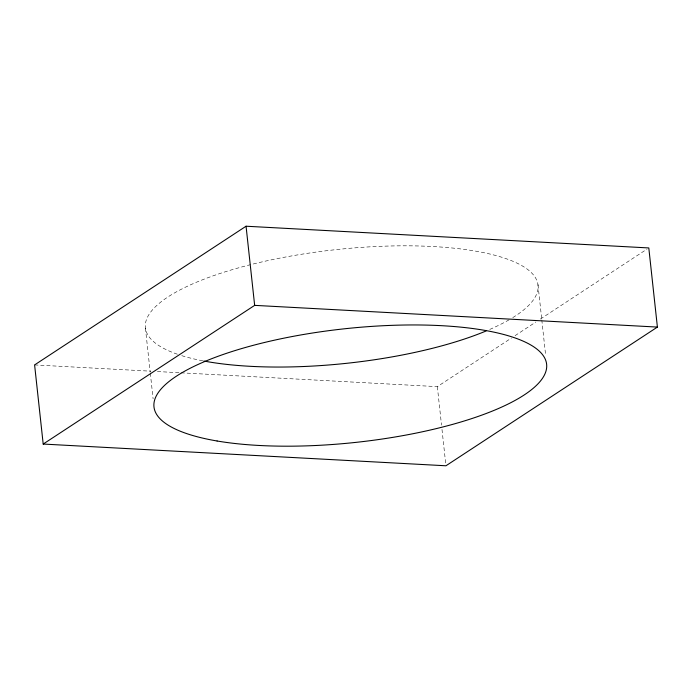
<?xml version="1.0" encoding="UTF-8"?>
<svg xmlns="http://www.w3.org/2000/svg" width="692" height="692" viewBox="0 0 692 692"><rect width="100%" height="100%" fill="white"/><g stroke="black" fill="none" stroke-linecap="round" stroke-linejoin="round"><path stroke-width="0.52" stroke-dasharray="3.46 2.59" d="M181.053 372.815L437.344 386.638L511.449 338.033M515.056 335.663L535.842 322.031M540.365 319.073L646.994 249.129M34.6 364.918L150.899 371.189M157.361 371.543L179.972 372.763M537.969 284.611L541.689 318.83M541.801 319.903L545.633 355.186M437.344 386.638L441.522 425.139M441.989 429.421L445.821 464.704M145.432 328.25L150.199 372.097M150.311 373.17L153.105 398.834M177.394 354.217A197.488 57.081 -6.2 0 1 209.564 277.111A197.488 57.081 -6.2 0 1 464.444 249.423A197.488 57.081 -6.2 0 1 512.452 317.81M509.078 319.816A197.488 57.081 -6.2 0 1 489.356 329.591M202.739 360.809A197.488 57.081 -6.2 0 1 180.984 355.411"/><path stroke-width="1.04" d="M246.058 226.223L34.6 364.918L43.198 444.056L445.942 465.777L657.4 327.082L648.802 247.944L246.058 226.223L254.656 305.362L43.198 444.056M254.656 305.362L657.4 327.082M486.052 330.992A197.488 57.081 -6.2 0 1 203.872 361.025M217.089 440.994A197.488 57.081 -6.2 0 0 541.914 379.13A197.488 57.081 -6.2 0 0 291.894 336.589A197.488 57.081 -6.2 0 0 217.089 440.994"/></g></svg>
